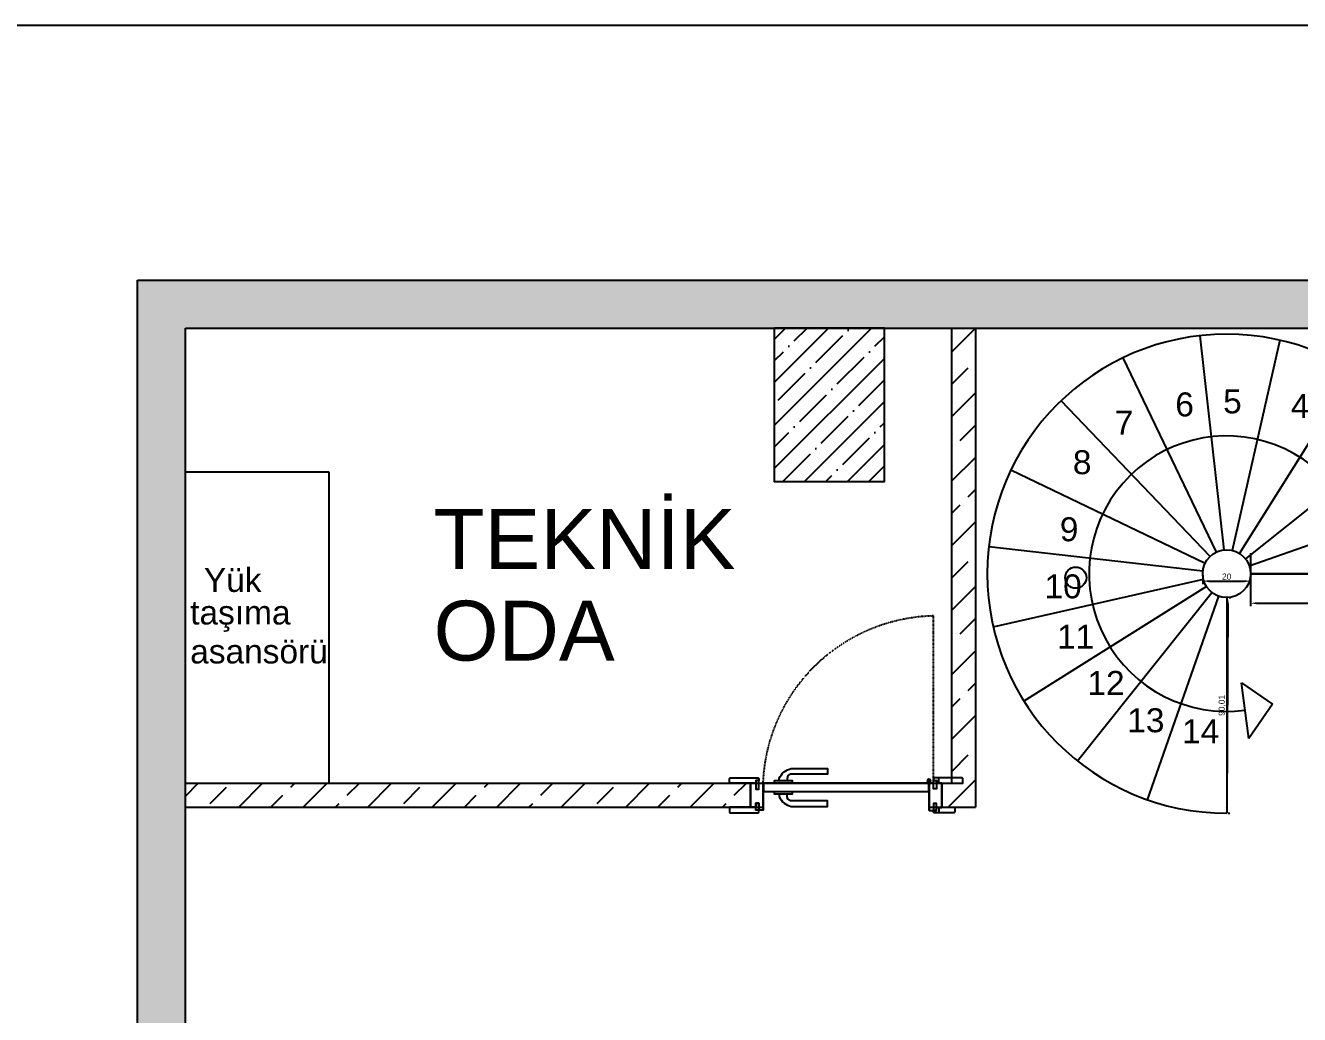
# Model space of a CAD drawing. Header units: millimetres. Extents: x 10088 to 21623, y -4423 to -852.
# Drawn here: x 11235 to 11767, y -3202 to -2789 of the extents above; entities that cross this region are included whole.
import ezdxf

# ---------------------------------------------------------------- set-up
doc = ezdxf.new("R2010")
doc.units = ezdxf.units.MM
doc.linetypes.add('HIDDEN2', pattern=[0.1875, 0.125, -0.0625])
for name, color, linetype in [('DOOR', 11, 'Continuous'), ('HANDLE', 253, 'Continuous'), ('olculer', 3, 'Continuous'), ('WOODFRAME', 25, 'Continuous'), ('WOODLEAF', 25, 'Continuous')]:
    doc.layers.add(name, color=color, linetype=linetype)
doc.layers.add('KESİK', color=253, linetype='Continuous', lineweight=5)
doc.layers.add('tefriş', color=93, linetype='Continuous', lineweight=30)
doc.styles.get("Standard").update_dxf_attribs({"font": 'arial.ttf'})
doc.dimstyles.new('ISO-25', dxfattribs={"dimtxt": 2.5, "dimasz": 2.5, "dimexe": 1.25, "dimexo": 0.625, "dimtad": 1, "dimtxsty": 'Standard', "dimcen": 2.5, "dimadec": 0, "dimazin": 0, "dimtfac": 1, "dimtmove": 0, "dimatfit": 3, "dimfxl": 1, "dimarcsym": 0})
pattern_1 = [(45, (7526.932, -6373.43), (-13.470384, 13.470384), []), (45, (7540.402, -6373.43), (-13.470384, 13.470384), [9.525, -4.7625])]

# ---------------------------------------------------------------- blocks, each defined once
blk = doc.blocks.new('fkrgr')
for p, q in [((3378.52, 3113.67), (3378.52, 3123.67)), ((3458.52, 3113.67), (3458.52, 3123.67))]:
    blk.add_line(p, q)
at = {"layer": 'DOOR', "linetype": 'HIDDEN2', "ltscale": 0.5}
blk.add_line((3455.01, 3113.67), (3455.01, 3043.67), dxfattribs=at)
blk.add_arc((3456.64, 3116.48), 72.83, 177.7861, 268.7217, dxfattribs=at)
at = {"layer": 'HANDLE'}
for p, q in [((3453.11, 3113.61), (3453.11, 3111.78)), ((3454.02, 3112.69), (3452.19, 3112.69))]:
    blk.add_line(p, q, dxfattribs=at)
for points in [[(3390.57, 3118.27), (3390.57, 3119.32, -0.241078), (3395.61, 3123.35), (3410.71, 3123.35), (3410.71, 3121), (3395.61, 3121, 0.414214), (3393.93, 3119.32), (3393.93, 3118.27)], [(3390.57, 3112.45), (3390.57, 3111.55, 0.241078), (3395.61, 3107.51), (3410.71, 3107.51), (3410.71, 3109.87), (3395.61, 3109.87, -0.414214), (3393.93, 3111.55), (3393.93, 3112.45)]]:
    blk.add_lwpolyline(points, format="xyb", dxfattribs=at)
for points in [[(3395.91, 3117.05), (3395.91, 3118.27), (3388.59, 3118.27), (3388.59, 3117.05)], [(3388.59, 3113.67), (3388.59, 3112.45), (3395.91, 3112.45), (3395.91, 3113.67)]]:
    blk.add_lwpolyline(points, dxfattribs=at)
blk.add_circle((3453.11, 3112.69), 0.763, dxfattribs=at)
at = {"layer": 'tefriş'}
for p, q in [((3458.52, 3113.67), (3458.52, 3123.78)), ((3378.52, 3113.67), (3378.52, 3123.67))]:
    blk.add_line(p, q, dxfattribs=at)
at = {"layer": 'WOODFRAME'}
for points in [[(3382.03, 3124.89), (3380.81, 3124.89), (3380.81, 3123.67), (3369.83, 3123.67), (3369.83, 3125.65), (3370.13, 3125.95), (3381.73, 3125.95), (3382.03, 3125.65)], [(3380.81, 3124.89), (3380.81, 3121.95), (3382.03, 3121.95), (3382.03, 3124.89)], [(3455.01, 3125), (3456.23, 3125), (3456.23, 3123.78), (3457.22, 3123.78), (3457.22, 3125.77), (3456.91, 3126.07), (3455.32, 3126.07), (3455.01, 3125.77)], [(3455.01, 3124.89), (3456.23, 3124.89), (3456.23, 3123.67), (3463.88, 3123.67), (3463.88, 3125.65), (3463.57, 3125.95), (3455.32, 3125.95), (3455.01, 3125.65)], [(3456.23, 3125), (3456.23, 3122.1), (3455.01, 3122.1), (3455.01, 3125)], [(3382.03, 3112.45), (3380.81, 3112.45), (3380.81, 3113.67), (3369.83, 3113.67), (3369.83, 3111.68), (3370.13, 3111.38), (3381.73, 3111.38), (3382.03, 3111.68)], [(3380.81, 3112.45), (3380.81, 3116.15), (3382.03, 3116.15), (3382.03, 3112.45)], [(3456.23, 3112.45), (3456.23, 3115.99), (3455.01, 3115.99), (3455.01, 3112.45)], [(3455.01, 3112.45), (3456.23, 3112.45), (3456.23, 3113.67), (3457.22, 3113.67), (3457.22, 3111.68), (3456.91, 3111.38), (3455.32, 3111.38), (3455.01, 3111.68)], [(3455.01, 3112.45), (3456.23, 3112.45), (3456.23, 3113.67), (3467.22, 3113.67), (3467.22, 3111.68), (3466.91, 3111.38), (3455.32, 3111.38), (3455.01, 3111.68)]]:
    blk.add_lwpolyline(points, close=True, dxfattribs=at)
for points in [[(3380.81, 3123.67), (3378.52, 3123.67), (3378.52, 3113.67), (3380.81, 3113.67), (3380.81, 3116.15), (3382.03, 3116.15), (3382.03, 3113.67), (3383.86, 3113.67), (3383.86, 3124.92), (3383.86, 3124.92), (3383.86, 3117.29), (3383.86, 3117.29), (3383.86, 3124.88), (3382.03, 3124.88), (3382.03, 3121.95), (3380.81, 3121.95), (3380.81, 3123.67)], [(3456.23, 3123.78), (3458.52, 3123.78), (3458.52, 3113.67), (3456.23, 3113.67), (3456.23, 3115.99), (3455.01, 3115.99), (3455.01, 3113.67), (3453.18, 3113.67), (3453.18, 3124.92), (3453.18, 3124.92), (3453.18, 3117.29), (3453.18, 3117.29), (3453.18, 3125.04), (3455.01, 3125.04), (3455.01, 3125), (3456.23, 3125), (3456.23, 3123.78)]]:
    blk.add_lwpolyline(points, dxfattribs=at)
at = {"layer": 'WOODLEAF'}
blk.add_lwpolyline([(3384.01, 3113.67), (3384.01, 3117.05), (3453.03, 3117.05), (3453.03, 3113.67)], close=True, dxfattribs=at)
blk = doc.blocks.new('*D210')
at = {"layer": 'Defpoints', "color": 0, "transparency": 16777216}
for p in [(13906.64, -7086.7), (13996.64, -7086.7), (13996.64, -7108.26)]:
    blk.add_point(p, dxfattribs=at)
at = {"layer": 'KESİK', "color": 0, "lineweight": -2, "transparency": 16777216}
for p, q in [((13906.64, -7087.32), (13906.64, -7109.51)), ((13996.64, -7087.32), (13996.64, -7109.51)), ((13909.14, -7108.26), (13994.14, -7108.26))]:
    blk.add_line(p, q, dxfattribs=at)
at = {"layer": 'KESİK', "color": 0, "transparency": 16777216}
for points in [[(13909.14, -7107.84), (13909.14, -7108.67), (13906.64, -7108.26)], [(13994.14, -7107.84), (13994.14, -7108.67), (13996.64, -7108.26)]]:
    blk.add_solid(points, dxfattribs=at)
at = {"layer": 'KESİK', "color": 0, "transparency": 16777216, "insert": (13951.64, -7106.35), "char_height": 2.5, "attachment_point": 5}
blk.add_mtext('90', dxfattribs=at)
blk = doc.blocks.new('*D211')
at = {"layer": 'Defpoints', "color": 0, "transparency": 16777216}
for p in [(13897.1, -7105.91), (13896.64, -7195.92), (13896.66, -7195.92)]:
    blk.add_point(p, dxfattribs=at)
at = {"layer": 'KESİK', "color": 0, "lineweight": -2, "transparency": 16777216}
for p, q in [((13897.11, -7108.41), (13896.68, -7193.42)), ((13897.72, -7105.91), (13898.37, -7105.92)), ((13897.26, -7195.92), (13897.91, -7195.93))]:
    blk.add_line(p, q, dxfattribs=at)
at = {"layer": 'KESİK', "color": 0, "transparency": 16777216}
for points in [[(13896.69, -7108.41), (13897.53, -7108.41), (13897.12, -7105.91)], [(13896.26, -7193.42), (13897.09, -7193.42), (13896.66, -7195.92)]]:
    blk.add_solid(points, dxfattribs=at)
at = {"layer": 'KESİK', "color": 0, "transparency": 16777216, "insert": (13894.77, -7150.9), "char_height": 2.5, "attachment_point": 5, "rotation": 89.7091}
blk.add_mtext('90,01', dxfattribs=at)
blk = doc.blocks.new('*D212')
at = {"layer": 'Defpoints', "color": 0, "transparency": 16777216}
for p in [(13886.64, -7095.92), (13906.64, -7095.92), (13906.64, -7099.03)]:
    blk.add_point(p, dxfattribs=at)
at = {"layer": 'KESİK', "color": 0, "lineweight": -2, "transparency": 16777216}
for p, q in [((13886.64, -7096.54), (13886.64, -7100.28)), ((13906.64, -7096.54), (13906.64, -7100.28)), ((13889.14, -7099.03), (13904.14, -7099.03))]:
    blk.add_line(p, q, dxfattribs=at)
at = {"layer": 'KESİK', "color": 0, "transparency": 16777216}
for points in [[(13889.14, -7098.61), (13889.14, -7099.44), (13886.64, -7099.03)], [(13904.14, -7098.61), (13904.14, -7099.44), (13906.64, -7099.03)]]:
    blk.add_solid(points, dxfattribs=at)
at = {"layer": 'KESİK', "color": 0, "transparency": 16777216, "insert": (13896.64, -7097.13), "char_height": 2.5, "attachment_point": 5}
blk.add_mtext('20', dxfattribs=at)
blk = doc.blocks.new('FLGLRGN')
for p, q in [((13885.443, -6996.548), (13895.52, -7085.982)), ((13918.892, -6998.426), (13898.865, -7086.17)), ((13853.252, -7005.822), (13892.301, -7086.91)), ((13901.96, -7087.452), (13949.843, -7011.247)), ((13889.723, -7088.698), (13827.466, -7023.704)), ((13974.823, -7033.57), (13904.458, -7089.684)), ((13806.543, -7052.531), (13887.63, -7091.58)), ((13906.079, -7092.616), (13991.028, -7062.891)), ((13886.703, -7094.8), (13797.269, -7084.723)), ((14006.64, -7090.919), (14006.526, -7090.919)), ((13799.147, -7118.171), (13886.891, -7098.144)), ((13996.64, -7095.919), (13906.64, -7095.919)), ((13888.173, -7101.24), (13811.967, -7149.122)), ((13834.291, -7174.102), (13890.405, -7103.738)), ((13863.612, -7190.308), (13893.337, -7105.358)), ((13896.64, -7105.919), (13896.64, -7195.919)), ((13902.833, -7141.469), (13915.746, -7150.331)), ((13905.864, -7164.732), (13902.833, -7141.469)), ((13915.746, -7150.331), (13905.864, -7164.732))]:
    blk.add_line(p, q)
for points in [[(13906.64, -7095.919), (13996.64, -7095.919)], [(13896.64, -7105.919), (13896.64, -7195.919)]]:
    blk.add_lwpolyline(points)
for centre, radius in [((13896.64, -7095.919), 10), ((13954.14, -7095.919), 5.647)]:
    blk.add_circle(centre, radius)
for radius, end in [(100, 270), (57.5, 277.67836)]:
    blk.add_arc((13896.64, -7095.919), radius, 0, end)
at = {"layer": 'olculer', "color": 175, "true_color": 0x4554a5}
for s, p in [('6', (13875.174, -7030.241)), ('5', (13895.154, -7028.996)), ('4', (13923.414, -7030.863)), ('7', (13849.874, -7037.905)), ('3', (13941.611, -7043.925)), ('8', (13832.386, -7054.377)), ('2', (13952.572, -7063.777)), ('9', (13826.955, -7082.368)), ('1', (13957.302, -7091.241)), ('10', (13820.563, -7106.208)), ('11', (13825.751, -7127.262)), ('12', (13838.475, -7146.523)), ('13', (13855.123, -7162.108)), ('14', (13878.014, -7166.674))]:
    blk.add_text(s, height=10, dxfattribs=at).set_placement(p)
at = {"layer": 'KESİK'}
for p1, p2, distance, picture, middle in [((13906.64, -7086.698), (13996.64, -7086.698), -21.557, '*D210', (13951.64, -7106.354)), ((13886.64, -7095.919), (13906.64, -7095.919), -3.108, '*D212', (13896.64, -7097.126)), ((13897.097, -7105.909), (13896.64, -7195.919), 0.025, '*D211', (13894.766, -7150.903))]:
    dim = blk.add_aligned_dim(p1=p1, p2=p2, distance=distance, dimstyle='ISO-25', dxfattribs=at)
    dim.commit()
    dim.dimension.update_dxf_attribs({"geometry": picture, "text_midpoint": middle})

msp = doc.modelspace()

# ---------------------------------------------------------------- hatches: boundary and pattern name
h = msp.add_hatch()
h.set_pattern_fill('ANSI33', color=256, scale=3)
h.set_pattern_definition([(45, (10285.36, -6373.43), (-13.47038, 13.47038), []), (45, (10298.831, -6373.43), (-13.47038, 13.47038), [9.525, -4.7625])])
h.paths.add_polyline_path([(11568.71, -3567.19), (11561.71, -3567.19), (11561.71, -3415.19), (11301.71, -3415.19), (11301.71, -2915.19), (12362.71, -2915.19), (12362.71, -3314.19), (12375.71, -3314.19), (12375.71, -3568.19), (12367.71, -3568.19), (12367.71, -3986.19), (12380.71, -3986.19), (12380.71, -4274.19), (12400.71, -4274.19), (12400.71, -2895.19), (11281.71, -2895.19), (11281.71, -3435.19), (11541.71, -3435.19), (11542.2, -4260.49), (11568.71, -4260.49)])
h = msp.add_hatch()
h.set_pattern_fill('ANSI35', color=1, scale=2)
h.set_pattern_definition([(45, (10285.361, -6373.43), (-8.980256, 8.980256), []), (45, (10294.341, -6373.43), (-8.980256, 8.980256), [15.875, -3.175, 0, -3.175])])
h.paths.add_polyline_path([(11547.71, -2979.19), (11593.71, -2979.19), (11593.71, -2915.19), (11547.71, -2915.19)])
h = msp.add_hatch()
h.set_pattern_fill('ANSI33', color=5, scale=3)
h.set_pattern_definition(pattern_1)
h.paths.add_polyline_path([(11631.71, -2915.19), (11621.71, -2915.19), (11621.71, -3102.9), (11626.43, -3102.9), (11626.43, -3105.19), (11617.73, -3105.19), (11617.73, -3115.19), (11623.09, -3115.19), (11631.71, -3115.19)])
h = msp.add_hatch()
h.set_pattern_fill('ANSI33', color=5, scale=3)
h.set_pattern_definition(pattern_1)
h.paths.add_polyline_path([(11301.71, -3105.19), (11301.71, -3115.19), (11537.73, -3115.19), (11537.73, -3105.19)])

# ---------------------------------------------------------------- linework, layer by layer
for p, q in [((11281.71, -2895.19), (12400.71, -2895.19)), ((11281.71, -3435.19), (11281.71, -2895.19)), ((11301.71, -2915.19), (12362.71, -2915.19)), ((11301.71, -3415.19), (11301.71, -2915.19)), ((11301.71, -2975.19), (11361.71, -2975.19)), ((11361.71, -2975.19), (11361.71, -3105.19))]:
    msp.add_line(p, q)
at = {"color": 5}
for p, q in [((11621.71, -2915.19), (11621.71, -3105.19)), ((11631.71, -2915.19), (11631.71, -3115.19)), ((11301.71, -3105.19), (11621.71, -3105.19)), ((11301.71, -3115.19), (11543.07, -3115.19)), ((11612.39, -3115.19), (11631.71, -3115.19))]:
    msp.add_line(p, q, dxfattribs=at)
msp.add_lwpolyline([(12777.75, -2788.82), (10702.8, -2788.82), (10702.8, -4423.46), (12777.75, -4423.46)], close=True)
at = {"color": 1}
msp.add_lwpolyline([(11547.71, -2915.19), (11547.71, -2979.19), (11593.71, -2979.19), (11593.71, -2915.19)], close=True, dxfattribs=at)
msp.add_circle((11673.63, -3019.37), 4.43)

# ---------------------------------------------------------------- block references
msp.add_blockref('FLGLRGN', (-2159.98, 4078.23))
at = {"xscale": -1, "rotation": 180}
msp.add_blockref('fkrgr', (8159.21, 8.48), dxfattribs=at)

# ---------------------------------------------------------------- texts
for s, height, p in [('TEKNİK', 25, (11405.38, -3015.73)), ('Yük ', 10, (11309.45, -3025.29)), ('taşıma', 10, (11303.74, -3038.9)), ('ODA', 25, (11405.38, -3053.96)), ('asansörü', 10, (11303.74, -3055.16))]:
    msp.add_text(s, height=height).set_placement(p)

doc.saveas('drawing.dxf')
